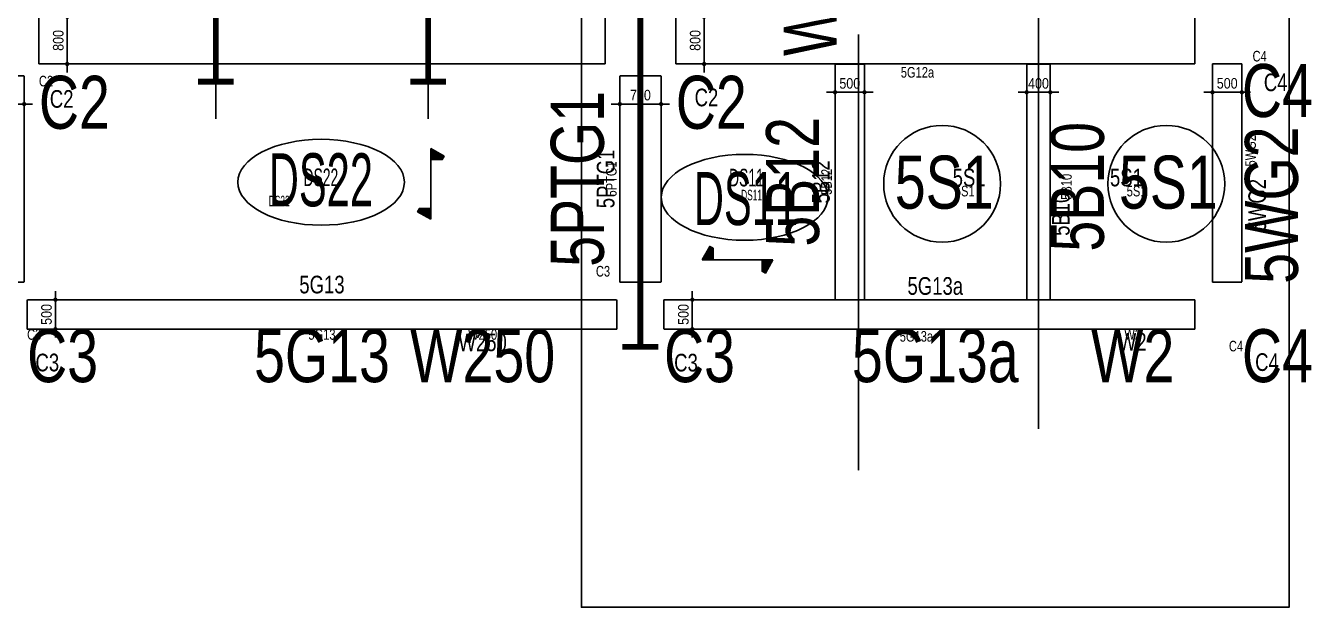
# Model space of a CAD drawing. Header units: millimetres. Extents: x 90970 to 179136, y 102485 to 153500.
# Drawn here: x 156730 to 178530, y 102485 to 112355 of the extents above; entities that cross this region are included whole.
import ezdxf
from ezdxf.enums import TextEntityAlignment as Align

# ---------------------------------------------------------------- set-up
doc = ezdxf.new("R2010")
doc.units = ezdxf.units.MM
doc.linetypes.add('HID', pattern=[2.3, 1.5, -0.8])
doc.linetypes.add('HIDDEN2', pattern=[0.1875, 0.125, -0.0625])
doc.layers.get('Defpoints').update_dxf_attribs({"color": 159})
for name, color, linetype in [('^DECK', 130, 'Continuous'), ('A-CEN', 1, 'Continuous'), ('A-OPEN', 1, 'Continuous'), ('BEAM-TEXT', 4, 'Continuous'), ('BEAM-TEXT @ 100', 4, 'Continuous'), ('BEAM-TEXT @ 300', 4, 'Continuous'), ('BEAM-TEXT @ 60', 4, 'Continuous'), ('COLUMN-TEXT', 2, 'Continuous'), ('COLUMN-TEXT @ 100', 2, 'Continuous'), ('COLUMN-TEXT @ 300', 2, 'Continuous'), ('COLUMN-TEXT @ 60', 2, 'Continuous'), ('DECK-PL', 4, 'Continuous'), ('DECK-SLAB', 4, 'Continuous'), ('DECK-SLAB @ 100', 4, 'Continuous'), ('DECK-SLAB @ 300', 4, 'Continuous'), ('DECK-SLAB @ 60', 4, 'Continuous'), ('GIRDER-TEXT', 7, 'Continuous'), ('GIRDER-TEXT @ 100', 7, 'Continuous'), ('GIRDER-TEXT @ 300', 7, 'Continuous'), ('GIRDER-TEXT @ 60', 7, 'Continuous'), ('PT', 251, 'Continuous'), ('TXT-SLAB', 6, 'Continuous'), ('TXT-SLAB @ 100', 6, 'Continuous'), ('TXT-SLAB @ 300', 6, 'Continuous'), ('TXT-SLAB @ 60', 6, 'Continuous'), ('WALL-TEXT', 6, 'Continuous'), ('WALL-TEXT @ 100', 6, 'Continuous'), ('WALL-TEXT @ 300', 6, 'Continuous'), ('WALL-TEXT @ 60', 6, 'Continuous'), ('보(beam)', 4, 'HID'), ('보(girder)', 7, 'HID')]:
    doc.layers.add(name, color=color, linetype=linetype)
doc.layers.add('NOPLOT', color=191, linetype='Continuous', plot=False)
doc.styles.add('Gdim', font='Dotum.ttf', dxfattribs={"width": 0.9})
doc.styles.add('Gtx', font='Dotum.ttf')
doc.dimstyles.new('Gdim200', dxfattribs={"dimscale": 200, "dimtxt": 3, "dimasz": 1.2, "dimexe": 2, "dimexo": 3, "dimgap": 1, "dimtad": 1, "dimdsep": 46, "dimlunit": 6, "dimtxsty": 'Gdim', "dimblk1": '_CIDOT', "dimblk2": '_CIDOT', "dimsah": 1, "dimcen": 2.5, "dimdle": 2, "dimclrd": 1, "dimclre": 1, "dimclrt": 3, "dimazin": 2, "dimtfac": 1, "dimtix": 1, "dimtmove": 2, "dimatfit": 3, "dimldrblk": '_CIDOT', "dimfxl": 0, "dimtolj": 1, "dimtzin": 0, "dimarcsym": 0})

# ---------------------------------------------------------------- blocks, each defined once
blk = doc.blocks.new('_CIDOT')
at = {"color": 0, "linetype": 'ByBlock'}
blk.add_line((2, 0), (-1, 0), dxfattribs=at)
at = {"color": 0, "linetype": 'ByBlock', "const_width": 0.5}
blk.add_lwpolyline([(-0.25, 0, 1), (0.25, 0, 1)], format="xyb", close=True, dxfattribs=at)
blk = doc.blocks.new('*D285')
at = {"layer": 'Defpoints', "color": 155, "lineweight": -2, "transparency": 16777216}
for p, q in [((-1725, 650), (-1305, 650)), ((-1425, 222), (-1425, 578)), ((-1725, 150), (-1305, 150))]:
    blk.add_line(p, q, dxfattribs=at)
at = {"layer": 'Defpoints', "color": 0, "transparency": 16777216}
for p in [(-1905, 650), (-1425, 650), (-1905, 150)]:
    blk.add_point(p, dxfattribs=at)
at = {"layer": 'Defpoints', "color": 155, "lineweight": -2, "transparency": 16777216, "xscale": 71.99999999999994, "yscale": 71.99999999999994, "zscale": 71.99999999999994}
for p, rotation in [((-1425, 650), 90), ((-1425, 150), 270)]:
    blk.add_blockref('_CIDOT', p, dxfattribs=dict(at, rotation=rotation))
at = {"layer": 'Defpoints', "color": 3, "transparency": 16777216, "insert": (-1576, 400), "char_height": 180, "attachment_point": 5, "rotation": 90, "style": 'Gdim'}
blk.add_mtext('\\A1;{\\C155;500}', dxfattribs=at)
blk = doc.blocks.new('*D283')
at = {"layer": 'Defpoints', "color": 155, "lineweight": -2, "transparency": 16777216}
for p, q in [((-1825, 750), (-1405, 750)), ((-1525, 122), (-1525, 678)), ((-1825, 50), (-1405, 50))]:
    blk.add_line(p, q, dxfattribs=at)
at = {"layer": 'Defpoints', "color": 0, "transparency": 16777216}
for p in [(-2005, 750), (-1525, 750), (-2005, 50)]:
    blk.add_point(p, dxfattribs=at)
at = {"layer": 'Defpoints', "color": 155, "lineweight": -2, "transparency": 16777216, "xscale": 71.99999999999994, "yscale": 71.99999999999994, "zscale": 71.99999999999994}
for p, rotation in [((-1525, 750), 90), ((-1525, 50), 270)]:
    blk.add_blockref('_CIDOT', p, dxfattribs=dict(at, rotation=rotation))
at = {"layer": 'Defpoints', "color": 3, "transparency": 16777216, "insert": (-1676, 400), "char_height": 180, "attachment_point": 5, "rotation": 90, "style": 'Gdim'}
blk.add_mtext('\\A1;{\\C155;700}', dxfattribs=at)
blk = doc.blocks.new('*D305')
at = {"layer": 'Defpoints', "color": 155, "lineweight": -2, "transparency": 16777216}
for p, q in [((-1725, 800), (-1305, 800)), ((-1425, 72), (-1425, 728)), ((-1725, 0), (-1305, 0))]:
    blk.add_line(p, q, dxfattribs=at)
at = {"layer": 'Defpoints', "color": 0, "transparency": 16777216}
for p in [(-1905, 800), (-1425, 800), (-1905, 0)]:
    blk.add_point(p, dxfattribs=at)
at = {"layer": 'Defpoints', "color": 155, "lineweight": -2, "transparency": 16777216, "xscale": 71.99999999999994, "yscale": 71.99999999999994, "zscale": 71.99999999999994}
for p, rotation in [((-1425, 800), 90), ((-1425, 0), 270)]:
    blk.add_blockref('_CIDOT', p, dxfattribs=dict(at, rotation=rotation))
at = {"layer": 'Defpoints', "color": 3, "transparency": 16777216, "insert": (-1576, 400), "char_height": 180, "attachment_point": 5, "rotation": 90, "style": 'Gdim'}
blk.add_mtext('\\A1;{\\C155;800}', dxfattribs=at)
blk = doc.blocks.new('*D315')
at = {"layer": 'Defpoints', "color": 155, "lineweight": -2, "transparency": 16777216}
for p, q in [((-1725, 800), (-1305, 800)), ((-1425, 72), (-1425, 728)), ((-1725, 0), (-1305, 0))]:
    blk.add_line(p, q, dxfattribs=at)
at = {"layer": 'Defpoints', "color": 0, "transparency": 16777216}
for p in [(-1905, 800), (-1425, 800), (-1905, 0)]:
    blk.add_point(p, dxfattribs=at)
at = {"layer": 'Defpoints', "color": 155, "lineweight": -2, "transparency": 16777216, "xscale": 71.99999999999994, "yscale": 71.99999999999994, "zscale": 71.99999999999994}
for p, rotation in [((-1425, 800), 90), ((-1425, 0), 270)]:
    blk.add_blockref('_CIDOT', p, dxfattribs=dict(at, rotation=rotation))
at = {"layer": 'Defpoints', "color": 3, "transparency": 16777216, "insert": (-1576, 400), "char_height": 180, "attachment_point": 5, "rotation": 90, "style": 'Gdim'}
blk.add_mtext('\\A1;{\\C155;800}', dxfattribs=at)
blk = doc.blocks.new('*D303')
at = {"layer": 'Defpoints', "color": 155, "lineweight": -2, "transparency": 16777216}
for p, q in [((-1725, 650), (-1305, 650)), ((-1425, 222), (-1425, 578)), ((-1725, 150), (-1305, 150))]:
    blk.add_line(p, q, dxfattribs=at)
at = {"layer": 'Defpoints', "color": 0, "transparency": 16777216}
for p in [(-1905, 650), (-1425, 650), (-1905, 150)]:
    blk.add_point(p, dxfattribs=at)
at = {"layer": 'Defpoints', "color": 155, "lineweight": -2, "transparency": 16777216, "xscale": 71.99999999999994, "yscale": 71.99999999999994, "zscale": 71.99999999999994}
for p, rotation in [((-1425, 650), 90), ((-1425, 150), 270)]:
    blk.add_blockref('_CIDOT', p, dxfattribs=dict(at, rotation=rotation))
at = {"layer": 'Defpoints', "color": 3, "transparency": 16777216, "insert": (-1576, 400), "char_height": 180, "attachment_point": 5, "rotation": 90, "style": 'Gdim'}
blk.add_mtext('\\A1;{\\C155;500}', dxfattribs=at)
blk = doc.blocks.new('*D301')
at = {"layer": 'Defpoints', "color": 155, "lineweight": -2, "transparency": 16777216}
for p, q in [((-1725, 650), (-1305, 650)), ((-1425, 222), (-1425, 578)), ((-1725, 150), (-1305, 150))]:
    blk.add_line(p, q, dxfattribs=at)
at = {"layer": 'Defpoints', "color": 0, "transparency": 16777216}
for p in [(-1905, 650), (-1425, 650), (-1905, 150)]:
    blk.add_point(p, dxfattribs=at)
at = {"layer": 'Defpoints', "color": 155, "lineweight": -2, "transparency": 16777216, "xscale": 71.99999999999994, "yscale": 71.99999999999994, "zscale": 71.99999999999994}
for p, rotation in [((-1425, 650), 90), ((-1425, 150), 270)]:
    blk.add_blockref('_CIDOT', p, dxfattribs=dict(at, rotation=rotation))
at = {"layer": 'Defpoints', "color": 3, "transparency": 16777216, "insert": (-1576, 400), "char_height": 180, "attachment_point": 5, "rotation": 90, "style": 'Gdim'}
blk.add_mtext('\\A1;{\\C155;500}', dxfattribs=at)
blk = doc.blocks.new('*U1019')
at = {"layer": 'COLUMN-TEXT @ 100', "color": 3, "style": 'Gtx', "width": 0.8}
blk.add_text('C3', height=300, dxfattribs=at).set_placement((167726, 106787), align=Align.TOP_LEFT)
at = {"layer": 'COLUMN-TEXT @ 300', "color": 3, "style": 'Gtx', "width": 0.8}
blk.add_text('C3', height=900, dxfattribs=at).set_placement((167554, 107205), align=Align.TOP_LEFT)
at = {"layer": 'COLUMN-TEXT @ 60', "color": 3, "style": 'Gtx', "width": 0.8}
blk.add_text('C3', height=180, dxfattribs=at).set_placement((166399, 108278), align=Align.TOP_LEFT)
blk = doc.blocks.new('*U1020')
at = {"layer": 'COLUMN-TEXT @ 100', "color": 3, "style": 'Gtx', "width": 0.8}
blk.add_text('C3', height=300, dxfattribs=at).set_placement((156896, 106789), align=Align.TOP_LEFT)
at = {"layer": 'COLUMN-TEXT @ 300', "color": 3, "style": 'Gtx', "width": 0.8}
blk.add_text('C3', height=900, dxfattribs=at).set_placement((156754, 107205), align=Align.TOP_LEFT)
at = {"layer": 'COLUMN-TEXT @ 60', "color": 3, "style": 'Gtx', "width": 0.8}
blk.add_text('C3', height=180, dxfattribs=at).set_placement((156754, 107205), align=Align.TOP_LEFT)
blk = doc.blocks.new('*U1051')
at = {"layer": 'GIRDER-TEXT @ 100', "style": 'Gtx', "width": 0.8}
blk.add_text('5G12a', height=300, dxfattribs=at).set_placement((169787, 112505), align=Align.BOTTOM_CENTER)
at = {"layer": 'GIRDER-TEXT @ 300', "style": 'Gtx', "width": 0.8}
blk.add_text('5G12a', height=900, dxfattribs=at).set_placement((172154, 112505), align=Align.BOTTOM_CENTER)
at = {"layer": 'GIRDER-TEXT @ 60', "style": 'Gtx', "width": 0.8}
blk.add_text('5G12a', height=180, dxfattribs=at).set_placement((171852, 111420), align=Align.BOTTOM_CENTER)
blk = doc.blocks.new('*U1074')
at = {"layer": 'GIRDER-TEXT @ 100', "style": 'Gtx', "width": 0.8}
blk.add_text('5G13', height=300, dxfattribs=at).set_placement((161754, 108112), align=Align.TOP_CENTER)
at = {"layer": 'GIRDER-TEXT @ 300', "style": 'Gtx', "width": 0.8}
blk.add_text('5G13', height=900, dxfattribs=at).set_placement((161754, 107205), align=Align.TOP_CENTER)
at = {"layer": 'GIRDER-TEXT @ 60', "style": 'Gtx', "width": 0.8}
blk.add_text('5G13', height=180, dxfattribs=at).set_placement((161754, 107205), align=Align.TOP_CENTER)
blk = doc.blocks.new('*U1075')
at = {"layer": 'GIRDER-TEXT @ 100', "style": 'Gtx', "width": 0.8}
blk.add_text('5G13a', height=300, dxfattribs=at).set_placement((172154, 108088), align=Align.TOP_CENTER)
at = {"layer": 'GIRDER-TEXT @ 300', "style": 'Gtx', "width": 0.8}
blk.add_text('5G13a', height=900, dxfattribs=at).set_placement((172154, 107205), align=Align.TOP_CENTER)
at = {"layer": 'GIRDER-TEXT @ 60', "style": 'Gtx', "width": 0.8}
blk.add_text('5G13a', height=180, dxfattribs=at).set_placement((171834, 107173), align=Align.TOP_CENTER)
blk = doc.blocks.new('*U1084')
at = {"layer": 'GIRDER-TEXT @ 100', "style": 'Gtx', "width": 0.8}
blk.add_text('5PTG1', height=300, rotation=90, dxfattribs=at).set_placement((166804, 109755), align=Align.BOTTOM_CENTER)
at = {"layer": 'GIRDER-TEXT @ 300', "style": 'Gtx', "width": 0.8}
blk.add_text('5PTG1', height=900, rotation=90, dxfattribs=at).set_placement((166804, 109755), align=Align.BOTTOM_CENTER)
at = {"layer": 'GIRDER-TEXT @ 60', "style": 'Gtx', "width": 0.8}
blk.add_text('5PTG1', height=180, rotation=90, dxfattribs=at).set_placement((166804, 109755), align=Align.BOTTOM_CENTER)
blk = doc.blocks.new('*U1089')
at = {"layer": 'GIRDER-TEXT @ 100', "style": 'Gtx', "width": 0.8}
blk.add_text('5WG2', height=300, rotation=90, dxfattribs=at).set_placement((177853, 109310), align=Align.BOTTOM_CENTER)
at = {"layer": 'GIRDER-TEXT @ 300', "style": 'Gtx', "width": 0.8}
blk.add_text('5WG2', height=900, rotation=90, dxfattribs=at).set_placement((178574, 109310), align=Align.BOTTOM_CENTER)
at = {"layer": 'GIRDER-TEXT @ 60', "style": 'Gtx', "width": 0.8}
blk.add_text('5WG2', height=180, rotation=90, dxfattribs=at).set_placement((177645, 110233), align=Align.BOTTOM_CENTER)
blk = doc.blocks.new('*D271')
at = {"layer": 'Defpoints', "color": 155, "lineweight": -2, "transparency": 16777216}
for p, q in [((-888, 550), (-468, 550)), ((-588, 122), (-588, 478)), ((-888, 50), (-468, 50))]:
    blk.add_line(p, q, dxfattribs=at)
at = {"layer": 'Defpoints', "color": 0, "transparency": 16777216}
for p in [(-1068, 550), (-588, 550), (-1068, 50)]:
    blk.add_point(p, dxfattribs=at)
at = {"layer": 'Defpoints', "color": 155, "lineweight": -2, "transparency": 16777216, "xscale": 71.99999999999994, "yscale": 71.99999999999994, "zscale": 71.99999999999994}
for p, rotation in [((-588, 550), 90), ((-588, 50), 270)]:
    blk.add_blockref('_CIDOT', p, dxfattribs=dict(at, rotation=rotation))
at = {"layer": 'Defpoints', "color": 3, "transparency": 16777216, "insert": (-738, 300), "char_height": 180, "attachment_point": 5, "rotation": 90, "style": 'Gdim'}
blk.add_mtext('\\A1;{\\C155;500}', dxfattribs=at)
blk = doc.blocks.new('*U1115')
at = {"layer": 'BEAM-TEXT @ 100', "style": 'Gtx', "width": 0.8}
blk.add_text('5B12', height=300, rotation=90, dxfattribs=at).set_placement((170454, 109705), align=Align.BOTTOM_CENTER)
at = {"layer": 'BEAM-TEXT @ 300', "style": 'Gtx', "width": 0.8}
blk.add_text('5B12', height=900, rotation=90, dxfattribs=at).set_placement((170454, 109705), align=Align.BOTTOM_CENTER)
at = {"layer": 'BEAM-TEXT @ 60', "style": 'Gtx', "width": 0.8}
blk.add_text('5B12', height=180, rotation=90, dxfattribs=at).set_placement((170454, 109705), align=Align.BOTTOM_CENTER)
blk = doc.blocks.new('*U1119')
at = {"layer": 'WALL-TEXT @ 100', "style": 'Gtx', "width": 0.8}
blk.add_text('W2', height=300, dxfattribs=at).set_placement((175501, 107141, 0), align=Align.TOP_CENTER)
at = {"layer": 'WALL-TEXT @ 300', "style": 'Gtx', "width": 0.8}
blk.add_text('W2', height=900, dxfattribs=at).set_placement((175501, 107205, 0), align=Align.TOP_CENTER)
at = {"layer": 'WALL-TEXT @ 60', "style": 'Gtx', "width": 0.8}
blk.add_text('W2', height=180, dxfattribs=at).set_placement((175501, 107205, 0), align=Align.TOP_CENTER)
blk = doc.blocks.new('*U1146')
at = {"layer": 'WALL-TEXT @ 100', "style": 'Gtx', "width": 0.8}
blk.add_text('W20A', height=300, rotation=90, dxfattribs=at).set_placement((171409, 113178, 0), align=Align.BOTTOM_CENTER)
at = {"layer": 'WALL-TEXT @ 300', "style": 'Gtx', "width": 0.8}
blk.add_text('W20A', height=900, rotation=90, dxfattribs=at).set_placement((170754, 113123, 0), align=Align.BOTTOM_CENTER)
at = {"layer": 'WALL-TEXT @ 60', "style": 'Gtx', "width": 0.8}
blk.add_text('W20A', height=180, rotation=90, dxfattribs=at).set_placement((170754, 113123, 0), align=Align.BOTTOM_CENTER)
blk = doc.blocks.new('*U1196')
at = {"layer": 'WALL-TEXT @ 100', "style": 'Gtx', "width": 0.8}
blk.add_text('W250', height=300, dxfattribs=at).set_placement((164478, 107131, 0), align=Align.TOP_CENTER)
at = {"layer": 'WALL-TEXT @ 300', "style": 'Gtx', "width": 0.8}
blk.add_text('W250', height=900, dxfattribs=at).set_placement((164478, 107205, 0), align=Align.TOP_CENTER)
at = {"layer": 'WALL-TEXT @ 60', "style": 'Gtx', "width": 0.8}
blk.add_text('W250', height=180, dxfattribs=at).set_placement((164478, 107205, 0), align=Align.TOP_CENTER)
blk = doc.blocks.new('*U1240')
at = {"layer": 'COLUMN-TEXT @ 100', "color": 3, "style": 'Gtx', "width": 0.8}
blk.add_text('C2', height=300, dxfattribs=at).set_placement((157139, 111262), align=Align.TOP_LEFT)
at = {"layer": 'COLUMN-TEXT @ 300', "color": 3, "style": 'Gtx', "width": 0.8}
blk.add_text('C2', height=900, dxfattribs=at).set_placement((156954, 111505), align=Align.TOP_LEFT)
at = {"layer": 'COLUMN-TEXT @ 60', "color": 3, "style": 'Gtx', "width": 0.8}
blk.add_text('C2', height=180, dxfattribs=at).set_placement((156954, 111505), align=Align.TOP_LEFT)
blk = doc.blocks.new('*U1241')
at = {"layer": 'COLUMN-TEXT @ 100', "color": 3, "style": 'Gtx', "width": 0.8}
blk.add_text('C2', height=300, dxfattribs=at).set_placement((168073, 111287), align=Align.TOP_LEFT)
at = {"layer": 'COLUMN-TEXT @ 300', "color": 3, "style": 'Gtx', "width": 0.8}
blk.add_text('C2', height=900, dxfattribs=at).set_placement((167754, 111505), align=Align.TOP_LEFT)
at = {"layer": 'COLUMN-TEXT @ 60', "color": 3, "style": 'Gtx', "width": 0.8}
blk.add_text('C2', height=180, dxfattribs=at).set_placement((166384, 113084), align=Align.TOP_LEFT)
blk = doc.blocks.new('*U1242')
at = {"layer": 'COLUMN-TEXT @ 100', "color": 3, "style": 'Gtx', "width": 0.8}
blk.add_text('C4', height=300, dxfattribs=at).set_placement((177725, 111544), align=Align.TOP_LEFT)
at = {"layer": 'COLUMN-TEXT @ 300', "color": 3, "style": 'Gtx', "width": 0.8}
blk.add_text('C4', height=900, dxfattribs=at).set_placement((177354, 111705), align=Align.TOP_LEFT)
at = {"layer": 'COLUMN-TEXT @ 60', "color": 3, "style": 'Gtx', "width": 0.8}
blk.add_text('C4', height=180, dxfattribs=at).set_placement((177534, 111928), align=Align.TOP_LEFT)
blk = doc.blocks.new('*U1243')
at = {"layer": 'COLUMN-TEXT @ 100', "color": 3, "style": 'Gtx', "width": 0.8}
blk.add_text('C4', height=300, dxfattribs=at).set_placement((177578, 106796), align=Align.TOP_LEFT)
at = {"layer": 'COLUMN-TEXT @ 300', "color": 3, "style": 'Gtx', "width": 0.8}
blk.add_text('C4', height=900, dxfattribs=at).set_placement((177354, 107205), align=Align.TOP_LEFT)
at = {"layer": 'COLUMN-TEXT @ 60', "color": 3, "style": 'Gtx', "width": 0.8}
blk.add_text('C4', height=180, dxfattribs=at).set_placement((177133, 107008), align=Align.TOP_LEFT)
blk = doc.blocks.new('*U1263')
at = {"layer": 'TXT-SLAB @ 100', "style": 'Gtx', "width": 0.8}
blk.add_text('5S1', height=300, dxfattribs=at).set_placement((172449, 109629))
at = {"layer": 'TXT-SLAB @ 300', "style": 'Gtx', "width": 0.8}
blk.add_text('5S1', height=900, dxfattribs=at).set_placement((171467, 109250))
at = {"layer": 'TXT-SLAB @ 60', "style": 'Gtx', "width": 0.8}
blk.add_text('5S1', height=180, dxfattribs=at).set_placement((172486, 109458))
blk = doc.blocks.new('*U1329')
at = {"layer": 'DECK-SLAB @ 100', "style": 'Gtx', "width": 0.6}
blk.add_text('DS22', height=300, dxfattribs=at).set_placement((161441, 109632, 0))
at = {"layer": 'DECK-SLAB @ 300', "style": 'Gtx', "width": 0.6}
blk.add_text('DS22', height=900, dxfattribs=at).set_placement((160852, 109290, 0))
at = {"layer": 'DECK-SLAB @ 60', "style": 'Gtx', "width": 0.6}
blk.add_text('DS22', height=180, dxfattribs=at).set_placement((160852, 109290, 0))
blk = doc.blocks.new('*U1330')
at = {"layer": 'DECK-SLAB @ 100', "style": 'Gtx', "width": 0.6}
blk.add_text('DS11', height=300, dxfattribs=at).set_placement((168657, 109627, 0))
at = {"layer": 'DECK-SLAB @ 300', "style": 'Gtx', "width": 0.6}
blk.add_text('DS11', height=900, dxfattribs=at).set_placement((168060, 108972, 0))
at = {"layer": 'DECK-SLAB @ 60', "style": 'Gtx', "width": 0.6}
blk.add_text('DS11', height=180, dxfattribs=at).set_placement((168862, 109391, 0))
blk = doc.blocks.new('A$C58C40D4B')
at = {"layer": 'DECK-PL'}
for points in [[(600, 2), (471, 228), (415, 196), (415, 2)], [(-600, 2), (-471, -223), (-415, -192), (-415, 2)]]:
    blk.add_hatch(color=256, dxfattribs=at).paths.add_polyline_path(points)
blk.add_line((-600, 2), (600, 2), dxfattribs=at)
for points in [[(600, 2), (471, 228), (415, 196), (415, 2), (415, 2), (471, 2), (600, 2)], [(-600, 2), (-471, -223), (-415, -192), (-415, 2), (-415, 2), (-471, 2), (-600, 2)]]:
    blk.add_lwpolyline(points, dxfattribs=at)
blk = doc.blocks.new('*D263')
at = {"layer": 'Defpoints', "color": 155, "lineweight": -2, "transparency": 16777216}
for p, q in [((-888, 500), (-468, 500)), ((-588, 572), (-588, 644)), ((-588, 100), (-588, 500)), ((-888, 100), (-468, 100)), ((-588, 28), (-588, -44))]:
    blk.add_line(p, q, dxfattribs=at)
at = {"layer": 'Defpoints', "color": 0, "transparency": 16777216}
for p in [(-1068, 500), (-588, 500), (-1068, 100)]:
    blk.add_point(p, dxfattribs=at)
at = {"layer": 'Defpoints', "color": 155, "lineweight": -2, "transparency": 16777216, "xscale": 71.99999999999994, "yscale": 71.99999999999994, "zscale": 71.99999999999994}
for p, rotation in [((-588, 500), 270), ((-588, 100), 90)]:
    blk.add_blockref('_CIDOT', p, dxfattribs=dict(at, rotation=rotation))
at = {"layer": 'Defpoints', "color": 3, "transparency": 16777216, "insert": (-738, 300), "char_height": 180, "attachment_point": 5, "rotation": 90, "style": 'Gdim'}
blk.add_mtext('\\A1;{\\C155;400}', dxfattribs=at)
blk = doc.blocks.new('*U1340')
at = {"layer": 'BEAM-TEXT @ 100', "style": 'Gtx', "width": 0.8}
blk.add_text('5B10', height=300, rotation=90, dxfattribs=at).set_placement((174522, 109155), align=Align.BOTTOM_CENTER)
at = {"layer": 'BEAM-TEXT @ 300', "style": 'Gtx', "width": 0.8}
blk.add_text('5B10', height=900, rotation=90, dxfattribs=at).set_placement((175283, 109621), align=Align.BOTTOM_CENTER)
at = {"layer": 'BEAM-TEXT @ 60', "style": 'Gtx', "width": 0.8}
blk.add_text('5B10', height=180, rotation=90, dxfattribs=at).set_placement((174522, 109621), align=Align.BOTTOM_CENTER)
blk = doc.blocks.new('*U1345')
at = {"layer": 'TXT-SLAB @ 100', "style": 'Gtx', "width": 0.8}
blk.add_text('5S1', height=300, dxfattribs=at).set_placement((175116, 109629))
at = {"layer": 'TXT-SLAB @ 300', "style": 'Gtx', "width": 0.8}
blk.add_text('5S1', height=900, dxfattribs=at).set_placement((175268, 109250))
at = {"layer": 'TXT-SLAB @ 60', "style": 'Gtx', "width": 0.8}
blk.add_text('5S1', height=180, dxfattribs=at).set_placement((175400, 109458))
blk = doc.blocks.new('*U286')
at = {"layer": 'Defpoints'}
for p, q in [((-1905.451, 650), (-1905.451, 150)), ((1794.549, 650), (1794.549, 150))]:
    blk.add_line(p, q, dxfattribs=at)
at = {"layer": '보(girder)'}
for p, q in [((-1905.451, 650), (1794.549, 650)), ((1794.549, 150), (-1905.451, 150))]:
    blk.add_line(p, q, dxfattribs=at)
at = {"layer": 'Defpoints'}
dim = blk.add_linear_dim(base=(-1425.451, 650), p1=(-1905.451, 150), p2=(-1905.451, 650), angle=90, text='{\\C155;<>}', dimstyle='Gdim200', override={"dimscale": 60, "dimzin": 8, "dimclrd": 155, "dimclre": 155}, dxfattribs=at)
dim.commit()
dim.dimension.update_dxf_attribs({"geometry": '*D285', "text_midpoint": (-1575.573, 400)})
blk = doc.blocks.new('*U284')
at = {"layer": 'Defpoints'}
for p, q in [((-2005.451, 750), (-2005.451, 50)), ((1494.549, 750), (1494.549, 50))]:
    blk.add_line(p, q, dxfattribs=at)
at = {"layer": '보(girder)'}
for p, q in [((-2005.451, 750), (1494.549, 750)), ((1494.549, 50), (-2005.451, 50))]:
    blk.add_line(p, q, dxfattribs=at)
at = {"layer": 'Defpoints'}
dim = blk.add_linear_dim(base=(-1525.451, 750), p1=(-2005.451, 50), p2=(-2005.451, 750), angle=90, text='{\\C155;<>}', dimstyle='Gdim200', override={"dimscale": 60, "dimzin": 8, "dimclrd": 155, "dimclre": 155}, dxfattribs=at)
dim.commit()
dim.dimension.update_dxf_attribs({"geometry": '*D283', "text_midpoint": (-1675.573, 400)})
blk = doc.blocks.new('*U306')
at = {"layer": 'Defpoints'}
for p, q in [((-1905.451, 800), (-1905.451, 0)), ((6894.549, 800), (6894.549, 0))]:
    blk.add_line(p, q, dxfattribs=at)
at = {"layer": '보(girder)'}
for p, q in [((-1905.451, 800), (6894.549, 800)), ((6894.549, 0), (-1905.451, 0))]:
    blk.add_line(p, q, dxfattribs=at)
at = {"layer": 'Defpoints'}
dim = blk.add_linear_dim(base=(-1425.451, 800), p1=(-1905.451, 0), p2=(-1905.451, 800), angle=90, text='{\\C155;<>}', dimstyle='Gdim200', override={"dimscale": 60, "dimzin": 8, "dimclrd": 155, "dimclre": 155}, dxfattribs=at)
dim.commit()
dim.dimension.update_dxf_attribs({"geometry": '*D305', "text_midpoint": (-1575.573, 400)})
blk = doc.blocks.new('*U316')
at = {"layer": 'Defpoints'}
for p, q in [((-1905.451, 800), (-1905.451, 0)), ((7694.549, 800), (7694.549, 0))]:
    blk.add_line(p, q, dxfattribs=at)
at = {"layer": '보(girder)'}
for p, q in [((-1905.451, 800), (7694.549, 800)), ((7694.549, 0), (-1905.451, 0))]:
    blk.add_line(p, q, dxfattribs=at)
at = {"layer": 'Defpoints'}
dim = blk.add_linear_dim(base=(-1425.451, 800), p1=(-1905.451, 0), p2=(-1905.451, 800), angle=90, text='{\\C155;<>}', dimstyle='Gdim200', override={"dimscale": 60, "dimzin": 8, "dimclrd": 155, "dimclre": 155}, dxfattribs=at)
dim.commit()
dim.dimension.update_dxf_attribs({"geometry": '*D315', "text_midpoint": (-1575.573, 400)})
blk = doc.blocks.new('*U304')
at = {"layer": 'Defpoints'}
for p, q in [((-1905.451, 650), (-1905.451, 150)), ((8094.549, 650), (8094.549, 150))]:
    blk.add_line(p, q, dxfattribs=at)
at = {"layer": '보(girder)'}
for p, q in [((-1905.451, 650), (8094.549, 650)), ((8094.549, 150), (-1905.451, 150))]:
    blk.add_line(p, q, dxfattribs=at)
at = {"layer": 'Defpoints'}
dim = blk.add_linear_dim(base=(-1425.451, 650), p1=(-1905.451, 150), p2=(-1905.451, 650), angle=90, text='{\\C155;<>}', dimstyle='Gdim200', override={"dimscale": 60, "dimzin": 8, "dimclrd": 155, "dimclre": 155}, dxfattribs=at)
dim.commit()
dim.dimension.update_dxf_attribs({"geometry": '*D303', "text_midpoint": (-1575.573, 400)})
blk = doc.blocks.new('*U302')
at = {"layer": 'Defpoints'}
for p, q in [((-1905.451, 650), (-1905.451, 150)), ((7094.549, 650), (7094.549, 150))]:
    blk.add_line(p, q, dxfattribs=at)
at = {"layer": '보(girder)'}
for p, q in [((-1905.451, 650), (7094.549, 650)), ((7094.549, 150), (-1905.451, 150))]:
    blk.add_line(p, q, dxfattribs=at)
at = {"layer": 'Defpoints'}
dim = blk.add_linear_dim(base=(-1425.451, 650), p1=(-1905.451, 150), p2=(-1905.451, 650), angle=90, text='{\\C155;<>}', dimstyle='Gdim200', override={"dimscale": 60, "dimzin": 8, "dimclrd": 155, "dimclre": 155}, dxfattribs=at)
dim.commit()
dim.dimension.update_dxf_attribs({"geometry": '*D301', "text_midpoint": (-1575.573, 400)})
blk = doc.blocks.new('*U272')
at = {"layer": 'Defpoints'}
for p, q in [((-1067.879, 550), (-1067.879, 50)), ((2932.121, 550), (2932.121, 50))]:
    blk.add_line(p, q, dxfattribs=at)
at = {"layer": '보(beam)'}
for p, q in [((2932.121, 550), (-1067.879, 550)), ((-1067.879, 50), (2932.121, 50))]:
    blk.add_line(p, q, dxfattribs=at)
at = {"layer": 'Defpoints'}
dim = blk.add_linear_dim(base=(-587.879, 550), p1=(-1067.879, 50), p2=(-1067.879, 550), angle=90, text='{\\C155;<>}', dimstyle='Gdim200', override={"dimscale": 60, "dimzin": 8, "dimclrd": 155, "dimclre": 155}, dxfattribs=at)
dim.commit()
dim.dimension.update_dxf_attribs({"geometry": '*D271', "text_midpoint": (-738.001, 300)})
blk = doc.blocks.new('*U264')
at = {"layer": 'Defpoints'}
for p, q in [((-1067.879, 500), (-1067.879, 100)), ((2932.121, 500), (2932.121, 100))]:
    blk.add_line(p, q, dxfattribs=at)
at = {"layer": '보(beam)'}
for p, q in [((2932.121, 500), (-1067.879, 500)), ((-1067.879, 100), (2932.121, 100))]:
    blk.add_line(p, q, dxfattribs=at)
at = {"layer": 'Defpoints'}
dim = blk.add_linear_dim(base=(-587.879, 500), p1=(-1067.879, 100), p2=(-1067.879, 500), angle=90, text='{\\C155;<>}', dimstyle='Gdim200', override={"dimscale": 60, "dimzin": 8, "dimclrd": 155, "dimclre": 155}, dxfattribs=at)
dim.commit()
dim.dimension.update_dxf_attribs({"geometry": '*D263', "text_midpoint": (-738.001, 300)})

msp = doc.modelspace()

# ---------------------------------------------------------------- linework, layer by layer
at = {"layer": '^DECK', "color": 0}
for centre in [(172270, 109672), (176071, 109672)]:
    msp.add_circle(centre, 991, dxfattribs=at)
for centre in [(161740, 109698), (168920, 109443)]:
    msp.add_ellipse(centre, major_axis=(1412, 0), ratio=0.516176, dxfattribs=at)
at = {"layer": 'A-CEN'}
for p, q in [((159954, 153500), (159954, 110772)), ((163554, 153500), (163554, 110772)), ((173904, 112870), (173904, 105515))]:
    msp.add_line(p, q, dxfattribs=at)
at = {"layer": 'A-OPEN', "linetype": 'HID'}
msp.add_line((170854, 104805), (170854, 112205), dxfattribs=at)
at = {"layer": 'NOPLOT', "elevation": 0}
msp.add_lwpolyline([(166154, 130305), (178154, 130305), (178154, 102485), (166154, 102485)], close=True, dxfattribs=at)
at = {"layer": 'PT', "linetype": 'HIDDEN2', "ltscale": 10, "const_width": 100, "elevation": 0}
for points in [[(167154, 149305), (167154, 106905)], [(159954, 144805), (159954, 111405)], [(163554, 144805), (163554, 111405)]]:
    msp.add_lwpolyline(points, dxfattribs=at)
at = {"layer": 'PT', "const_width": 100, "elevation": 0}
for points in [[(159650, 111405), (160257, 111405)], [(163250, 111405), (163857, 111405)]]:
    msp.add_lwpolyline(points, dxfattribs=at)
at = {"layer": 'PT', "const_width": 100}
msp.add_lwpolyline([(166850, 106905), (167457, 106905)], dxfattribs=at)

# ---------------------------------------------------------------- block references
at = {"layer": 'BEAM-TEXT'}
for name in ['*U1115', '*U1340']:
    msp.add_blockref(name, (0, 0), dxfattribs=at)
at = {"layer": 'COLUMN-TEXT'}
for name in ['*U1241', '*U1242', '*U1240', '*U1019', '*U1020', '*U1243']:
    msp.add_blockref(name, (0, 0), dxfattribs=at)
at = {"layer": 'DECK-PL', "xscale": -1, "rotation": 270}
msp.add_blockref('A$C58C40D4B', (163598, 109669), dxfattribs=at)
at = {"layer": 'DECK-PL', "xscale": -1}
msp.add_blockref('A$C58C40D4B', (168802, 108381), dxfattribs=at)
at = {"layer": 'DECK-SLAB'}
for name in ['*U1329', '*U1330']:
    msp.add_blockref(name, (0, 0), dxfattribs=at)
at = {"layer": 'GIRDER-TEXT'}
for name in ['*U1051', '*U1084', '*U1089', '*U1074', '*U1075']:
    msp.add_blockref(name, (0, 0), dxfattribs=at)
at = {"layer": 'TXT-SLAB'}
for name in ['*U1263', '*U1345']:
    msp.add_blockref(name, (0, 0), dxfattribs=at)
at = {"layer": 'WALL-TEXT'}
for name in ['*U1146', '*U1196', '*U1119']:
    msp.add_blockref(name, (0, 0), dxfattribs=at)
at = {"layer": '보(beam)', "rotation": 270}
for name, p in [('*U272', (170404, 110637)), ('*U264', (173604, 110637))]:
    msp.add_blockref(name, p, dxfattribs=at)
at = {"layer": '보(girder)'}
for name, p in [('*U316', (158859, 111705)), ('*U306', (169659, 111705)), ('*U304', (158659, 107055)), ('*U302', (169459, 107055))]:
    msp.add_blockref(name, p, dxfattribs=at)
at = {"layer": '보(girder)', "rotation": 270}
for name, p in [('*U286', (176704, 109800)), ('*U284', (155954, 109500)), ('*U284', (166754, 109500))]:
    msp.add_blockref(name, p, dxfattribs=at)

doc.saveas('drawing.dxf')
